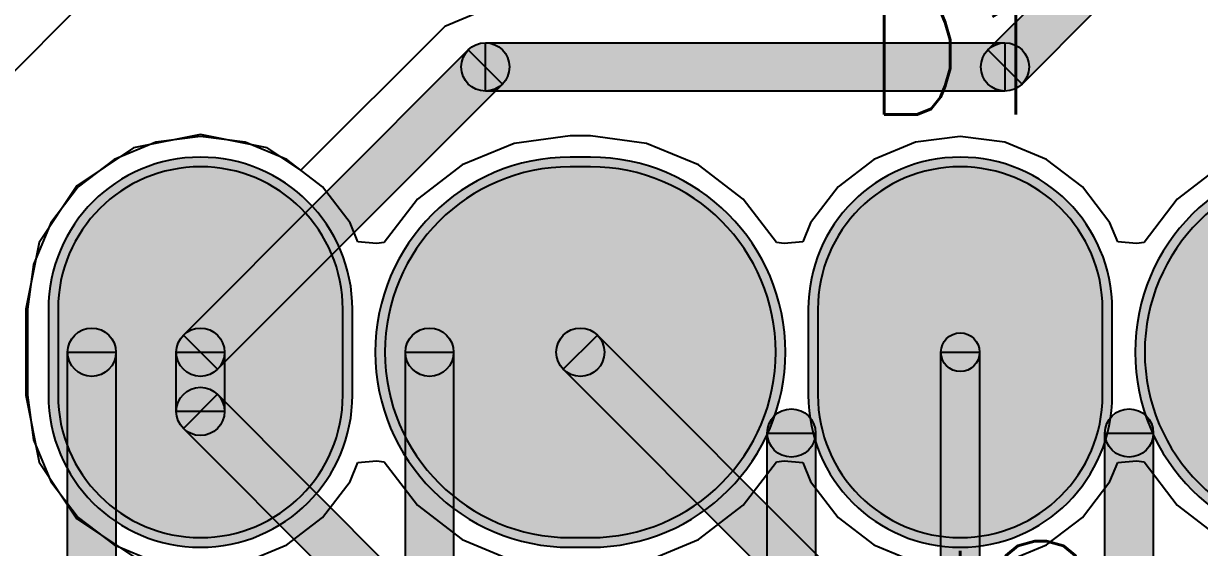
# Model space of a CAD drawing. Header units: millimetres. Extents: x -4 to 157, y -60 to 103.
# Drawn here: x 53.59 to 77.96, y 48.52 to 59.36 of the extents above; entities that cross this region are included whole.
import ezdxf

# ---------------------------------------------------------------- set-up
doc = ezdxf.new("R2010")
doc.units = ezdxf.units.MM
for name, color, linetype, true_color in [('BottomLayer', 5, 'Continuous', 0x0000ff), ('BottomOverlay', 7, 'Continuous', 0x999900), ('BottomSolder', 6, 'Continuous', 0xff00ff), ('MidLayer1', 7, 'Continuous', 0x7f0000), ('MidLayer2', 7, 'Continuous', 0x3f7f00), ('MultiLayer', 7, 'Continuous', 0xc0c0c0), ('TopLayer', 1, 'Continuous', 0xff0000), ('TopOverlay', 2, 'Continuous', 0xffff00), ('TopSolder', 7, 'Continuous', 0x7f007f)]:
    doc.layers.add(name, color=color, linetype=linetype, true_color=true_color)
doc.styles.add('textstyle52', font='standard')
doc.styles.add('textstyle53', font='standard')

msp = doc.modelspace()

# ---------------------------------------------------------------- hatches: boundary and pattern name
at = {"layer": 'BottomLayer', "true_color": 0x0000ff}
for points in [[(74.28, 58.111), (73.573, 58.818), (75.146, 60.392), (75.854, 59.684)], [(57.606, 52.206), (56.898, 52.913), (62.804, 58.818), (63.511, 58.111)], [(63.157, 57.965), (63.157, 58.965), (73.927, 58.965), (73.927, 57.965)], [(64.772, 52.206), (65.48, 52.913), (70.922, 47.47), (70.215, 46.763)], [(57.752, 51.333), (56.752, 51.333), (56.752, 52.559), (57.752, 52.559)], [(56.898, 50.98), (57.606, 51.687), (64.057, 45.235), (63.35, 44.528)]]:
    msp.add_hatch(color=5, dxfattribs=at).paths.add_polyline_path(points, flags=0)
h = msp.add_hatch(color=5, dxfattribs=at)
edge = h.paths.add_edge_path(flags=0)
edge.add_arc((63.157, 58.465), 0.5, 0, 360)
h = msp.add_hatch(color=5, dxfattribs=at)
edge = h.paths.add_edge_path(flags=0)
edge.add_arc((63.157, 58.465), 0.5, 0, 360)
h = msp.add_hatch(color=5, dxfattribs=at)
edge = h.paths.add_edge_path(flags=0)
edge.add_arc((73.927, 58.465), 0.5, 0, 360)
h = msp.add_hatch(color=5, dxfattribs=at)
edge = h.paths.add_edge_path(flags=0)
edge.add_arc((73.927, 58.465), 0.5, 0, 360)
h = msp.add_hatch(color=5, dxfattribs=at)
edge = h.paths.add_edge_path(flags=0)
edge.add_arc((57.252, 51.67), 2.95, 180, 360)
edge.add_line((60.202, 51.67), (60.202, 53.448))
edge.add_arc((57.252, 53.448), 2.95, 0, 180)
edge.add_line((54.302, 53.448), (54.302, 51.67))
h = msp.add_hatch(color=5, dxfattribs=at)
edge = h.paths.add_edge_path(flags=0)
edge.add_arc((64.915, 52.559), 3.839, 90, 270)
edge.add_line((64.915, 48.72), (65.337, 48.72))
edge.add_arc((65.337, 52.559), 3.839, 270, 450)
edge.add_line((65.337, 56.398), (64.915, 56.398))
h = msp.add_hatch(color=5, dxfattribs=at)
edge = h.paths.add_edge_path(flags=0)
edge.add_arc((73, 51.67), 2.95, 180, 360)
edge.add_line((75.95, 51.67), (75.95, 53.448))
edge.add_arc((73, 53.448), 2.95, 0, 180)
edge.add_line((70.05, 53.448), (70.05, 51.67))
h = msp.add_hatch(color=5, dxfattribs=at)
edge = h.paths.add_edge_path(flags=0)
edge.add_arc((80.663, 52.559), 3.839, 90, 270)
edge.add_line((80.663, 48.72), (81.085, 48.72))
edge.add_arc((81.085, 52.559), 3.839, 270, 450)
edge.add_line((81.085, 56.398), (80.663, 56.398))
h = msp.add_hatch(color=5, dxfattribs=at)
edge = h.paths.add_edge_path(flags=0)
edge.add_arc((57.252, 52.559), 0.5, 0, 360)
h = msp.add_hatch(color=5, dxfattribs=at)
edge = h.paths.add_edge_path(flags=0)
edge.add_arc((57.252, 52.559), 0.5, 0, 360)
h = msp.add_hatch(color=5, dxfattribs=at)
edge = h.paths.add_edge_path(flags=0)
edge.add_arc((65.126, 52.559), 0.5, 0, 360)
h = msp.add_hatch(color=5, dxfattribs=at)
edge = h.paths.add_edge_path(flags=0)
edge.add_arc((57.252, 51.333), 0.5, 0, 360)
h = msp.add_hatch(color=5, dxfattribs=at)
edge = h.paths.add_edge_path(flags=0)
edge.add_arc((57.252, 51.333), 0.5, 0, 360)
at = {"layer": 'BottomSolder', "true_color": 0xff00ff}
h = msp.add_hatch(color=6, dxfattribs=at)
edge = h.paths.add_edge_path(flags=0)
edge.add_arc((57.252, 51.67), 3.15, 180, 360)
edge.add_line((60.402, 51.67), (60.402, 53.448))
edge.add_arc((57.252, 53.448), 3.15, 0, 180)
edge.add_line((54.102, 53.448), (54.102, 51.67))
h = msp.add_hatch(color=6, dxfattribs=at)
edge = h.paths.add_edge_path(flags=0)
edge.add_arc((64.915, 52.559), 4.039, 90, 270)
edge.add_line((64.915, 48.52), (65.337, 48.52))
edge.add_arc((65.337, 52.559), 4.039, 270, 450)
edge.add_line((65.337, 56.598), (64.915, 56.598))
h = msp.add_hatch(color=6, dxfattribs=at)
edge = h.paths.add_edge_path(flags=0)
edge.add_arc((73, 51.67), 3.15, 180, 360)
edge.add_line((76.15, 51.67), (76.15, 53.448))
edge.add_arc((73, 53.448), 3.15, 0, 180)
edge.add_line((69.85, 53.448), (69.85, 51.67))
h = msp.add_hatch(color=6, dxfattribs=at)
edge = h.paths.add_edge_path(flags=0)
edge.add_arc((80.663, 52.559), 4.039, 90, 270)
edge.add_line((80.663, 48.52), (81.085, 48.52))
edge.add_arc((81.085, 52.559), 4.039, 270, 450)
edge.add_line((81.085, 56.598), (80.663, 56.598))
at = {"layer": 'MidLayer1', "true_color": 0x7f0000}
h = msp.add_hatch(color=16, dxfattribs=at)
edge = h.paths.add_edge_path(flags=0)
edge.add_arc((57.252, 51.67), 2.95, 180, 360)
edge.add_line((60.202, 51.67), (60.202, 53.448))
edge.add_arc((57.252, 53.448), 2.95, 0, 180)
edge.add_line((54.302, 53.448), (54.302, 51.67))
h = msp.add_hatch(color=16, dxfattribs=at)
edge = h.paths.add_edge_path(flags=0)
edge.add_arc((64.915, 52.559), 3.839, 90, 270)
edge.add_line((64.915, 48.72), (65.337, 48.72))
edge.add_arc((65.337, 52.559), 3.839, 270, 450)
edge.add_line((65.337, 56.398), (64.915, 56.398))
h = msp.add_hatch(color=16, dxfattribs=at)
edge = h.paths.add_edge_path(flags=0)
edge.add_arc((73, 51.67), 2.95, 180, 360)
edge.add_line((75.95, 51.67), (75.95, 53.448))
edge.add_arc((73, 53.448), 2.95, 0, 180)
edge.add_line((70.05, 53.448), (70.05, 51.67))
h = msp.add_hatch(color=16, dxfattribs=at)
edge = h.paths.add_edge_path(flags=0)
edge.add_arc((80.663, 52.559), 3.839, 90, 270)
edge.add_line((80.663, 48.72), (81.085, 48.72))
edge.add_arc((81.085, 52.559), 3.839, 270, 450)
edge.add_line((81.085, 56.398), (80.663, 56.398))
at = {"layer": 'MidLayer2', "true_color": 0x3f7f00}
h = msp.add_hatch(color=76, dxfattribs=at)
edge = h.paths.add_edge_path(flags=0)
edge.add_arc((57.252, 51.67), 2.95, 180, 360)
edge.add_line((60.202, 51.67), (60.202, 53.448))
edge.add_arc((57.252, 53.448), 2.95, 0, 180)
edge.add_line((54.302, 53.448), (54.302, 51.67))
h = msp.add_hatch(color=76, dxfattribs=at)
edge = h.paths.add_edge_path(flags=0)
edge.add_arc((64.915, 52.559), 3.839, 90, 270)
edge.add_line((64.915, 48.72), (65.337, 48.72))
edge.add_arc((65.337, 52.559), 3.839, 270, 450)
edge.add_line((65.337, 56.398), (64.915, 56.398))
h = msp.add_hatch(color=76, dxfattribs=at)
edge = h.paths.add_edge_path(flags=0)
edge.add_arc((73, 51.67), 2.95, 180, 360)
edge.add_line((75.95, 51.67), (75.95, 53.448))
edge.add_arc((73, 53.448), 2.95, 0, 180)
edge.add_line((70.05, 53.448), (70.05, 51.67))
h = msp.add_hatch(color=76, dxfattribs=at)
edge = h.paths.add_edge_path(flags=0)
edge.add_arc((80.663, 52.559), 3.839, 90, 270)
edge.add_line((80.663, 48.72), (81.085, 48.72))
edge.add_arc((81.085, 52.559), 3.839, 270, 450)
edge.add_line((81.085, 56.398), (80.663, 56.398))
at = {"layer": 'MultiLayer', "true_color": 0xc0c0c0}
h = msp.add_hatch(color=9, dxfattribs=at)
edge = h.paths.add_edge_path(flags=0)
edge.add_arc((57.252, 51.67), 2.95, 180, 360)
edge.add_line((60.202, 51.67), (60.202, 53.448))
edge.add_arc((57.252, 53.448), 2.95, 0, 180)
edge.add_line((54.302, 53.448), (54.302, 51.67))
h = msp.add_hatch(color=9, dxfattribs=at)
edge = h.paths.add_edge_path(flags=0)
edge.add_arc((64.915, 52.559), 3.839, 90, 270)
edge.add_line((64.915, 48.72), (65.337, 48.72))
edge.add_arc((65.337, 52.559), 3.839, 270, 450)
edge.add_line((65.337, 56.398), (64.915, 56.398))
h = msp.add_hatch(color=9, dxfattribs=at)
edge = h.paths.add_edge_path(flags=0)
edge.add_arc((73, 51.67), 2.95, 180, 360)
edge.add_line((75.95, 51.67), (75.95, 53.448))
edge.add_arc((73, 53.448), 2.95, 0, 180)
edge.add_line((70.05, 53.448), (70.05, 51.67))
h = msp.add_hatch(color=9, dxfattribs=at)
edge = h.paths.add_edge_path(flags=0)
edge.add_arc((80.663, 52.559), 3.839, 90, 270)
edge.add_line((80.663, 48.72), (81.085, 48.72))
edge.add_arc((81.085, 52.559), 3.839, 270, 450)
edge.add_line((81.085, 56.398), (80.663, 56.398))
at = {"layer": 'TopLayer', "true_color": 0xff0000}
h = msp.add_hatch(color=1, dxfattribs=at)
edge = h.paths.add_edge_path(flags=0)
edge.add_arc((57.252, 51.67), 2.95, 180, 360)
edge.add_line((60.202, 51.67), (60.202, 53.448))
edge.add_arc((57.252, 53.448), 2.95, 0, 180)
edge.add_line((54.302, 53.448), (54.302, 51.67))
h = msp.add_hatch(color=1, dxfattribs=at)
edge = h.paths.add_edge_path(flags=0)
edge.add_arc((64.915, 52.559), 3.839, 90, 270)
edge.add_line((64.915, 48.72), (65.337, 48.72))
edge.add_arc((65.337, 52.559), 3.839, 270, 450)
edge.add_line((65.337, 56.398), (64.915, 56.398))
h = msp.add_hatch(color=1, dxfattribs=at)
edge = h.paths.add_edge_path(flags=0)
edge.add_arc((73, 51.67), 2.95, 180, 360)
edge.add_line((75.95, 51.67), (75.95, 53.448))
edge.add_arc((73, 53.448), 2.95, 0, 180)
edge.add_line((70.05, 53.448), (70.05, 51.67))
h = msp.add_hatch(color=1, dxfattribs=at)
edge = h.paths.add_edge_path(flags=0)
edge.add_arc((80.663, 52.559), 3.839, 90, 270)
edge.add_line((80.663, 48.72), (81.085, 48.72))
edge.add_arc((81.085, 52.559), 3.839, 270, 450)
edge.add_line((81.085, 56.398), (80.663, 56.398))
h = msp.add_hatch(color=1, dxfattribs=at)
edge = h.paths.add_edge_path(flags=0)
edge.add_arc((73, 52.559), 0.4, 0, 360)
msp.add_hatch(color=1, dxfattribs=at).paths.add_polyline_path([(73.4, 47.441), (72.6, 47.441), (72.6, 52.559), (73.4, 52.559)], flags=0)
at = {"layer": 'TopOverlay', "true_color": 0xffff00}
h = msp.add_hatch(color=2, dxfattribs=at)
edge = h.paths.add_edge_path(flags=0)
edge.add_arc((55, 52.559), 0.5, 0, 360)
h = msp.add_hatch(color=2, dxfattribs=at)
edge = h.paths.add_edge_path(flags=0)
edge.add_arc((62, 52.559), 0.5, 0, 360)
for points in [[(55.5, 33.5), (54.5, 33.5), (54.5, 52.559), (55.5, 52.559)], [(62.5, 40.5), (61.5, 40.5), (61.5, 52.559), (62.5, 52.559)], [(70, 47), (69, 47), (69, 50.886), (70, 50.886)], [(77, 47), (76, 47), (76, 50.886), (77, 50.886)]]:
    msp.add_hatch(color=2, dxfattribs=at).paths.add_polyline_path(points, flags=0)
h = msp.add_hatch(color=2, dxfattribs=at)
edge = h.paths.add_edge_path(flags=0)
edge.add_arc((69.5, 50.886), 0.5, 0, 360)
h = msp.add_hatch(color=2, dxfattribs=at)
edge = h.paths.add_edge_path(flags=0)
edge.add_arc((76.5, 50.886), 0.5, 0, 360)
at = {"layer": 'TopSolder', "true_color": 0x7f007f}
h = msp.add_hatch(color=216, dxfattribs=at)
edge = h.paths.add_edge_path(flags=0)
edge.add_arc((57.252, 51.67), 3.15, 180, 360)
edge.add_line((60.402, 51.67), (60.402, 53.448))
edge.add_arc((57.252, 53.448), 3.15, 0, 180)
edge.add_line((54.102, 53.448), (54.102, 51.67))
h = msp.add_hatch(color=216, dxfattribs=at)
edge = h.paths.add_edge_path(flags=0)
edge.add_arc((64.915, 52.559), 4.039, 90, 270)
edge.add_line((64.915, 48.52), (65.337, 48.52))
edge.add_arc((65.337, 52.559), 4.039, 270, 450)
edge.add_line((65.337, 56.598), (64.915, 56.598))
h = msp.add_hatch(color=216, dxfattribs=at)
edge = h.paths.add_edge_path(flags=0)
edge.add_arc((73, 51.67), 3.15, 180, 360)
edge.add_line((76.15, 51.67), (76.15, 53.448))
edge.add_arc((73, 53.448), 3.15, 0, 180)
edge.add_line((69.85, 53.448), (69.85, 51.67))
h = msp.add_hatch(color=216, dxfattribs=at)
edge = h.paths.add_edge_path(flags=0)
edge.add_arc((80.663, 52.559), 4.039, 90, 270)
edge.add_line((80.663, 48.52), (81.085, 48.52))
edge.add_arc((81.085, 52.559), 4.039, 270, 450)
edge.add_line((81.085, 56.598), (80.663, 56.598))

# ---------------------------------------------------------------- linework, layer by layer
at = {"layer": 'BottomLayer'}
for p, q in [((50.845, 55.831), (56.213, 61.199)), ((63.157, 59.655), (62.316, 59.306)), ((62.316, 59.306), (59.335, 56.326)), ((57.252, 57.067), (55.867, 56.792)), ((58.637, 56.792), (57.252, 57.067)), ((55.867, 56.792), (54.693, 56.007)), ((59.335, 56.326), (58.637, 56.792)), ((54.693, 56.007), (53.908, 54.833)), ((53.908, 54.833), (53.632, 53.448)), ((53.632, 53.448), (53.632, 51.67)), ((53.632, 51.67), (53.908, 50.285)), ((53.908, 50.285), (54.693, 49.111)), ((54.693, 49.111), (55.867, 48.326))]:
    msp.add_line(p, q, dxfattribs=at)
at = {"layer": 'BottomLayer', "color": 5, "true_color": 0x0000ff}
for p, q in [((73.573, 58.818), (75.146, 60.392)), ((75.854, 59.684), (74.28, 58.111)), ((56.898, 52.913), (62.804, 58.818)), ((62.804, 58.818), (63.511, 58.111)), ((63.157, 57.965), (63.157, 58.965)), ((63.157, 58.965), (73.927, 58.965)), ((74.28, 58.111), (73.573, 58.818)), ((73.927, 58.965), (73.927, 57.965)), ((63.511, 58.111), (57.606, 52.206)), ((73.927, 57.965), (63.157, 57.965)), ((65.337, 56.398), (64.915, 56.398)), ((54.302, 53.448), (54.302, 51.67)), ((60.202, 51.67), (60.202, 53.448)), ((70.05, 53.448), (70.05, 51.67)), ((75.95, 51.67), (75.95, 53.448)), ((57.606, 52.206), (56.898, 52.913)), ((64.772, 52.206), (65.48, 52.913)), ((65.48, 52.913), (70.922, 47.47)), ((56.752, 51.333), (56.752, 52.559)), ((56.752, 52.559), (57.752, 52.559)), ((57.752, 52.559), (57.752, 51.333)), ((70.215, 46.763), (64.772, 52.206)), ((56.898, 50.98), (57.606, 51.687)), ((57.606, 51.687), (64.057, 45.235)), ((57.752, 51.333), (56.752, 51.333)), ((63.35, 44.528), (56.898, 50.98)), ((64.915, 48.72), (65.337, 48.72))]:
    msp.add_line(p, q, dxfattribs=at)
at = {"layer": 'BottomLayer'}
for centre in [(63.157, 58.465), (63.157, 58.465), (73.927, 58.465), (73.927, 58.465), (57.252, 52.559), (57.252, 52.559), (65.126, 52.559), (57.252, 51.333), (57.252, 51.333)]:
    msp.add_circle(centre, 0.5, dxfattribs=at)
at = {"layer": 'BottomLayer', "color": 5, "true_color": 0x0000ff}
for centre, radius, start, end in [((57.252, 53.448), 2.95, 0, 180), ((64.915, 52.559), 3.839, 90, 270), ((65.337, 52.559), 3.839, 270, 90), ((73, 53.448), 2.95, 0, 180), ((80.663, 52.559), 3.839, 90, 270), ((57.252, 51.67), 2.95, 180, 0), ((73, 51.67), 2.95, 180, 0)]:
    msp.add_arc(centre, radius, start, end, dxfattribs=at)
at = {"layer": 'BottomSolder', "color": 6, "true_color": 0xff00ff}
for p, q in [((65.337, 56.598), (64.915, 56.598)), ((54.102, 53.448), (54.102, 51.67)), ((60.402, 51.67), (60.402, 53.448)), ((69.85, 53.448), (69.85, 51.67)), ((76.15, 51.67), (76.15, 53.448)), ((64.915, 48.52), (65.337, 48.52))]:
    msp.add_line(p, q, dxfattribs=at)
for centre, radius, start, end in [((57.252, 53.448), 3.15, 0, 180), ((64.915, 52.559), 4.039, 90, 270), ((65.337, 52.559), 4.039, 270, 90), ((73, 53.448), 3.15, 0, 180), ((80.663, 52.559), 4.039, 90, 270), ((57.252, 51.67), 3.15, 180, 0), ((73, 51.67), 3.15, 180, 0)]:
    msp.add_arc(centre, radius, start, end, dxfattribs=at)
at = {"layer": 'MidLayer1'}
for p, q in [((64.915, 57.036), (63.756, 56.883)), ((65.337, 57.036), (64.915, 57.036)), ((66.496, 56.883), (65.337, 57.036)), ((56.325, 56.906), (55.462, 56.549)), ((57.252, 57.028), (56.325, 56.906)), ((58.179, 56.906), (57.252, 57.028)), ((59.042, 56.549), (58.179, 56.906)), ((63.756, 56.883), (62.676, 56.436)), ((67.576, 56.436), (66.496, 56.883)), ((72.073, 56.906), (71.21, 56.549)), ((73, 57.028), (72.073, 56.906)), ((73.927, 56.906), (73, 57.028)), ((74.79, 56.549), (73.927, 56.906)), ((55.462, 56.549), (54.72, 55.98)), ((59.784, 55.98), (59.042, 56.549)), ((71.21, 56.549), (70.468, 55.98)), ((75.532, 55.98), (74.79, 56.549)), ((62.676, 56.436), (61.749, 55.725)), ((68.503, 55.725), (67.576, 56.436)), ((78.424, 56.436), (77.497, 55.725)), ((54.72, 55.98), (54.151, 55.238)), ((60.353, 55.238), (59.784, 55.98)), ((70.468, 55.98), (69.899, 55.238)), ((76.101, 55.238), (75.532, 55.98)), ((61.749, 55.725), (61.063, 54.831)), ((69.189, 54.831), (68.503, 55.725)), ((77.497, 55.725), (76.811, 54.831)), ((54.151, 55.238), (53.793, 54.374)), ((60.516, 54.845), (60.353, 55.238)), ((69.899, 55.238), (69.736, 54.845)), ((76.264, 54.845), (76.101, 55.238)), ((60.904, 54.81), (60.516, 54.845)), ((69.736, 54.845), (69.348, 54.81)), ((76.652, 54.81), (76.264, 54.845)), ((61.063, 54.831), (60.904, 54.81)), ((69.348, 54.81), (69.189, 54.831)), ((76.811, 54.831), (76.652, 54.81)), ((53.793, 54.374), (53.671, 53.448)), ((53.671, 53.448), (53.671, 51.67)), ((53.671, 51.67), (53.793, 50.744)), ((53.793, 50.744), (54.151, 49.88)), ((60.353, 49.88), (60.516, 50.273)), ((60.516, 50.273), (60.904, 50.309)), ((60.904, 50.309), (61.063, 50.288)), ((61.063, 50.288), (61.749, 49.393)), ((68.503, 49.393), (69.189, 50.288)), ((69.189, 50.288), (69.348, 50.309)), ((69.348, 50.309), (69.736, 50.273)), ((69.736, 50.273), (69.899, 49.88)), ((76.101, 49.88), (76.264, 50.273)), ((76.264, 50.273), (76.652, 50.309)), ((76.652, 50.309), (76.811, 50.288)), ((76.811, 50.288), (77.497, 49.393)), ((54.151, 49.88), (54.72, 49.139)), ((59.784, 49.139), (60.353, 49.88)), ((69.899, 49.88), (70.468, 49.139)), ((75.532, 49.139), (76.101, 49.88)), ((61.749, 49.393), (62.676, 48.682)), ((67.576, 48.682), (68.503, 49.393)), ((77.497, 49.393), (78.424, 48.682)), ((54.72, 49.139), (55.462, 48.57)), ((59.042, 48.57), (59.784, 49.139)), ((70.468, 49.139), (71.21, 48.57)), ((74.79, 48.57), (75.532, 49.139)), ((55.462, 48.57), (56.325, 48.212)), ((58.179, 48.212), (59.042, 48.57)), ((62.676, 48.682), (63.756, 48.235)), ((66.496, 48.235), (67.576, 48.682)), ((71.21, 48.57), (72.073, 48.212)), ((73.927, 48.212), (74.79, 48.57))]:
    msp.add_line(p, q, dxfattribs=at)
at = {"layer": 'MidLayer1', "color": 16, "true_color": 0x7f0000}
for p, q in [((65.337, 56.398), (64.915, 56.398)), ((54.302, 53.448), (54.302, 51.67)), ((60.202, 51.67), (60.202, 53.448)), ((70.05, 53.448), (70.05, 51.67)), ((75.95, 51.67), (75.95, 53.448)), ((64.915, 48.72), (65.337, 48.72))]:
    msp.add_line(p, q, dxfattribs=at)
for centre, radius, start, end in [((57.252, 53.448), 2.95, 0, 180), ((64.915, 52.559), 3.839, 90, 270), ((65.337, 52.559), 3.839, 270, 90), ((73, 53.448), 2.95, 0, 180), ((80.663, 52.559), 3.839, 90, 270), ((57.252, 51.67), 2.95, 180, 0), ((73, 51.67), 2.95, 180, 0)]:
    msp.add_arc(centre, radius, start, end, dxfattribs=at)
at = {"layer": 'MidLayer2'}
for p, q in [((64.915, 57.036), (63.756, 56.883)), ((65.337, 57.036), (64.915, 57.036)), ((66.496, 56.883), (65.337, 57.036)), ((56.325, 56.906), (55.462, 56.549)), ((57.252, 57.028), (56.325, 56.906)), ((58.179, 56.906), (57.252, 57.028)), ((59.042, 56.549), (58.179, 56.906)), ((63.756, 56.883), (62.676, 56.436)), ((67.576, 56.436), (66.496, 56.883)), ((72.073, 56.906), (71.21, 56.549)), ((73, 57.028), (72.073, 56.906)), ((73.927, 56.906), (73, 57.028)), ((74.79, 56.549), (73.927, 56.906)), ((55.462, 56.549), (54.72, 55.98)), ((59.784, 55.98), (59.042, 56.549)), ((71.21, 56.549), (70.468, 55.98)), ((75.532, 55.98), (74.79, 56.549)), ((62.676, 56.436), (61.749, 55.725)), ((68.503, 55.725), (67.576, 56.436)), ((78.424, 56.436), (77.497, 55.725)), ((54.72, 55.98), (54.151, 55.238)), ((60.353, 55.238), (59.784, 55.98)), ((70.468, 55.98), (69.899, 55.238)), ((76.101, 55.238), (75.532, 55.98)), ((61.749, 55.725), (61.063, 54.831)), ((69.189, 54.831), (68.503, 55.725)), ((77.497, 55.725), (76.811, 54.831)), ((54.151, 55.238), (53.793, 54.374)), ((60.516, 54.845), (60.353, 55.238)), ((69.899, 55.238), (69.736, 54.845)), ((76.264, 54.845), (76.101, 55.238)), ((60.904, 54.81), (60.516, 54.845)), ((69.736, 54.845), (69.348, 54.81)), ((76.652, 54.81), (76.264, 54.845)), ((61.063, 54.831), (60.904, 54.81)), ((69.348, 54.81), (69.189, 54.831)), ((76.811, 54.831), (76.652, 54.81)), ((53.793, 54.374), (53.671, 53.448)), ((53.671, 53.448), (53.671, 51.67)), ((53.671, 51.67), (53.793, 50.744)), ((53.793, 50.744), (54.151, 49.88)), ((60.353, 49.88), (60.516, 50.273)), ((60.516, 50.273), (60.904, 50.309)), ((60.904, 50.309), (61.063, 50.288)), ((61.063, 50.288), (61.749, 49.393)), ((68.503, 49.393), (69.189, 50.288)), ((69.189, 50.288), (69.348, 50.309)), ((69.348, 50.309), (69.736, 50.273)), ((69.736, 50.273), (69.899, 49.88)), ((76.101, 49.88), (76.264, 50.273)), ((76.264, 50.273), (76.652, 50.309)), ((76.652, 50.309), (76.811, 50.288)), ((76.811, 50.288), (77.497, 49.393)), ((54.151, 49.88), (54.72, 49.139)), ((59.784, 49.139), (60.353, 49.88)), ((69.899, 49.88), (70.468, 49.139)), ((75.532, 49.139), (76.101, 49.88)), ((61.749, 49.393), (62.676, 48.682)), ((67.576, 48.682), (68.503, 49.393)), ((77.497, 49.393), (78.424, 48.682)), ((54.72, 49.139), (55.462, 48.57)), ((59.042, 48.57), (59.784, 49.139)), ((70.468, 49.139), (71.21, 48.57)), ((74.79, 48.57), (75.532, 49.139)), ((55.462, 48.57), (56.325, 48.212)), ((58.179, 48.212), (59.042, 48.57)), ((62.676, 48.682), (63.756, 48.235)), ((66.496, 48.235), (67.576, 48.682)), ((71.21, 48.57), (72.073, 48.212)), ((73.927, 48.212), (74.79, 48.57))]:
    msp.add_line(p, q, dxfattribs=at)
at = {"layer": 'MidLayer2', "color": 76, "true_color": 0x3f7f00}
for p, q in [((65.337, 56.398), (64.915, 56.398)), ((54.302, 53.448), (54.302, 51.67)), ((60.202, 51.67), (60.202, 53.448)), ((70.05, 53.448), (70.05, 51.67)), ((75.95, 51.67), (75.95, 53.448)), ((64.915, 48.72), (65.337, 48.72))]:
    msp.add_line(p, q, dxfattribs=at)
for centre, radius, start, end in [((57.252, 53.448), 2.95, 0, 180), ((64.915, 52.559), 3.839, 90, 270), ((65.337, 52.559), 3.839, 270, 90), ((73, 53.448), 2.95, 0, 180), ((80.663, 52.559), 3.839, 90, 270), ((57.252, 51.67), 2.95, 180, 0), ((73, 51.67), 2.95, 180, 0)]:
    msp.add_arc(centre, radius, start, end, dxfattribs=at)
at = {"layer": 'MultiLayer', "color": 9, "true_color": 0xc0c0c0}
for p, q in [((65.337, 56.398), (64.915, 56.398)), ((54.302, 53.448), (54.302, 51.67)), ((60.202, 51.67), (60.202, 53.448)), ((70.05, 53.448), (70.05, 51.67)), ((75.95, 51.67), (75.95, 53.448)), ((64.915, 48.72), (65.337, 48.72))]:
    msp.add_line(p, q, dxfattribs=at)
for centre, radius, start, end in [((57.252, 53.448), 2.95, 0, 180), ((64.915, 52.559), 3.839, 90, 270), ((65.337, 52.559), 3.839, 270, 90), ((73, 53.448), 2.95, 0, 180), ((80.663, 52.559), 3.839, 90, 270), ((57.252, 51.67), 2.95, 180, 0), ((73, 51.67), 2.95, 180, 0)]:
    msp.add_arc(centre, radius, start, end, dxfattribs=at)
at = {"layer": 'TopLayer'}
for p, q in [((64.915, 57.036), (63.756, 56.883)), ((65.337, 57.036), (64.915, 57.036)), ((66.496, 56.883), (65.337, 57.036)), ((56.325, 56.906), (55.462, 56.549)), ((57.252, 57.028), (56.325, 56.906)), ((58.179, 56.906), (57.252, 57.028)), ((59.042, 56.549), (58.179, 56.906)), ((63.756, 56.883), (62.676, 56.436)), ((67.576, 56.436), (66.496, 56.883)), ((72.073, 56.906), (71.21, 56.549)), ((73, 57.028), (72.073, 56.906)), ((73.927, 56.906), (73, 57.028)), ((74.79, 56.549), (73.927, 56.906)), ((55.462, 56.549), (54.72, 55.98)), ((59.784, 55.98), (59.042, 56.549)), ((71.21, 56.549), (70.468, 55.98)), ((75.532, 55.98), (74.79, 56.549)), ((62.676, 56.436), (61.749, 55.725)), ((68.503, 55.725), (67.576, 56.436)), ((78.424, 56.436), (77.497, 55.725)), ((54.72, 55.98), (54.151, 55.238)), ((60.353, 55.238), (59.784, 55.98)), ((70.468, 55.98), (69.899, 55.238)), ((76.101, 55.238), (75.532, 55.98)), ((61.749, 55.725), (61.063, 54.831)), ((69.189, 54.831), (68.503, 55.725)), ((77.497, 55.725), (76.811, 54.831)), ((54.151, 55.238), (53.793, 54.374)), ((60.516, 54.845), (60.353, 55.238)), ((69.899, 55.238), (69.736, 54.845)), ((76.264, 54.845), (76.101, 55.238)), ((60.904, 54.81), (60.516, 54.845)), ((69.736, 54.845), (69.348, 54.81)), ((76.652, 54.81), (76.264, 54.845)), ((61.063, 54.831), (60.904, 54.81)), ((69.348, 54.81), (69.189, 54.831)), ((76.811, 54.831), (76.652, 54.81)), ((53.793, 54.374), (53.671, 53.448)), ((53.671, 53.448), (53.671, 51.67)), ((53.671, 51.67), (53.793, 50.744)), ((53.793, 50.744), (54.151, 49.88)), ((60.353, 49.88), (60.516, 50.273)), ((60.516, 50.273), (60.904, 50.309)), ((60.904, 50.309), (61.063, 50.288)), ((61.063, 50.288), (61.749, 49.393)), ((68.503, 49.393), (69.189, 50.288)), ((69.189, 50.288), (69.348, 50.309)), ((69.348, 50.309), (69.736, 50.273)), ((69.736, 50.273), (69.899, 49.88)), ((76.101, 49.88), (76.264, 50.273)), ((76.264, 50.273), (76.652, 50.309)), ((76.652, 50.309), (76.811, 50.288)), ((76.811, 50.288), (77.497, 49.393)), ((54.151, 49.88), (54.72, 49.139)), ((59.784, 49.139), (60.353, 49.88)), ((69.899, 49.88), (70.468, 49.139)), ((75.532, 49.139), (76.101, 49.88)), ((61.749, 49.393), (62.676, 48.682)), ((67.576, 48.682), (68.503, 49.393)), ((77.497, 49.393), (78.424, 48.682)), ((54.72, 49.139), (55.462, 48.57)), ((59.042, 48.57), (59.784, 49.139)), ((70.468, 49.139), (71.21, 48.57)), ((74.79, 48.57), (75.532, 49.139)), ((55.462, 48.57), (56.325, 48.212)), ((58.179, 48.212), (59.042, 48.57)), ((62.676, 48.682), (63.756, 48.235)), ((66.496, 48.235), (67.576, 48.682)), ((71.21, 48.57), (71.844, 48.307)), ((74.02, 48.25), (74.79, 48.57))]:
    msp.add_line(p, q, dxfattribs=at)
at = {"layer": 'TopLayer', "color": 1, "true_color": 0xff0000}
for p, q in [((65.337, 56.398), (64.915, 56.398)), ((54.302, 53.448), (54.302, 51.67)), ((60.202, 51.67), (60.202, 53.448)), ((70.05, 53.448), (70.05, 51.67)), ((75.95, 51.67), (75.95, 53.448)), ((72.6, 47.441), (72.6, 52.559)), ((72.6, 52.559), (73.4, 52.559)), ((73.4, 52.559), (73.4, 47.441)), ((64.915, 48.72), (65.337, 48.72))]:
    msp.add_line(p, q, dxfattribs=at)
at = {"layer": 'TopLayer'}
msp.add_circle((73, 52.559), 0.4, dxfattribs=at)
at = {"layer": 'TopLayer', "color": 1, "true_color": 0xff0000}
for centre, radius, start, end in [((57.252, 53.448), 2.95, 0, 180), ((64.915, 52.559), 3.839, 90, 270), ((65.337, 52.559), 3.839, 270, 90), ((73, 53.448), 2.95, 0, 180), ((80.663, 52.559), 3.839, 90, 270), ((57.252, 51.67), 2.95, 180, 0), ((73, 51.67), 2.95, 180, 0)]:
    msp.add_arc(centre, radius, start, end, dxfattribs=at)
at = {"layer": 'TopOverlay', "color": 2, "true_color": 0xffff00}
for p, q in [((54.5, 33.5), (54.5, 52.559)), ((54.5, 52.559), (55.5, 52.559)), ((55.5, 52.559), (55.5, 33.5)), ((61.5, 40.5), (61.5, 52.559)), ((61.5, 52.559), (62.5, 52.559)), ((62.5, 52.559), (62.5, 40.5)), ((69, 47), (69, 50.886)), ((69, 50.886), (70, 50.886)), ((70, 50.886), (70, 47)), ((76, 47), (76, 50.886)), ((76, 50.886), (77, 50.886)), ((77, 50.886), (77, 47))]:
    msp.add_line(p, q, dxfattribs=at)
at = {"layer": 'TopOverlay'}
for centre in [(55, 52.559), (62, 52.559), (69.5, 50.886), (76.5, 50.886)]:
    msp.add_circle(centre, 0.5, dxfattribs=at)
at = {"layer": 'TopSolder', "color": 216, "true_color": 0x7f007f}
for p, q in [((65.337, 56.598), (64.915, 56.598)), ((54.102, 53.448), (54.102, 51.67)), ((60.402, 51.67), (60.402, 53.448)), ((69.85, 53.448), (69.85, 51.67)), ((76.15, 51.67), (76.15, 53.448)), ((64.915, 48.52), (65.337, 48.52))]:
    msp.add_line(p, q, dxfattribs=at)
for centre, radius, start, end in [((57.252, 53.448), 3.15, 0, 180), ((64.915, 52.559), 4.039, 90, 270), ((65.337, 52.559), 4.039, 270, 90), ((73, 53.448), 3.15, 0, 180), ((80.663, 52.559), 4.039, 90, 270), ((57.252, 51.67), 3.15, 180, 0), ((73, 51.67), 3.15, 180, 0)]:
    msp.add_arc(centre, radius, start, end, dxfattribs=at)

# ---------------------------------------------------------------- texts
at = {"layer": 'BottomOverlay', "style": 'textstyle53'}
msp.add_text('R5', height=2.5, rotation=90, dxfattribs=at).set_placement((75.5, 44.935))
at = {"layer": 'TopOverlay', "style": 'textstyle52'}
msp.add_text('D1', height=2.5, dxfattribs=at).set_placement((71.031, 57.48))

doc.saveas('drawing.dxf')
